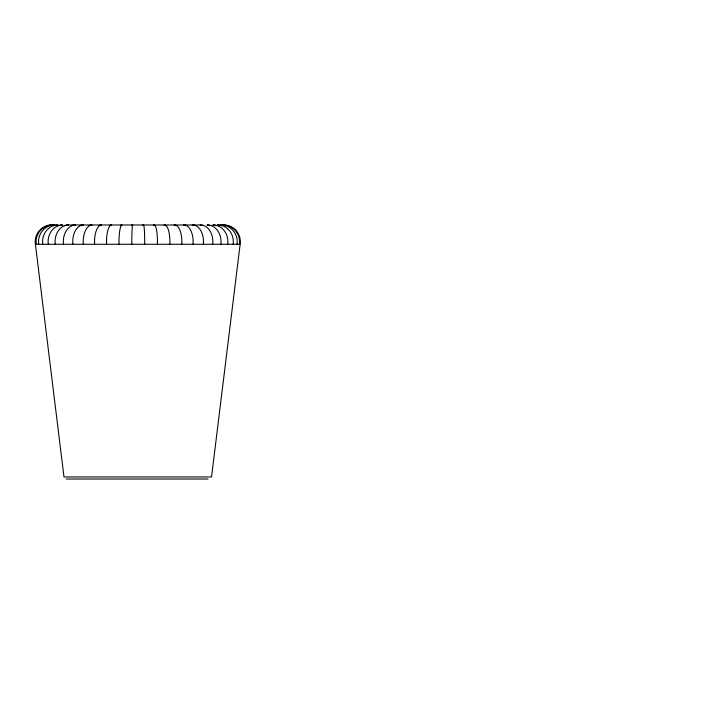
<?xml version="1.0" encoding="UTF-8"?>
<svg xmlns="http://www.w3.org/2000/svg" width="704" height="704" viewBox="0 0 704 704"><rect width="100%" height="100%" fill="white"/><g stroke="black" fill="none" stroke-linecap="round" stroke-linejoin="round"><path stroke-width="1.06" d="M223.634 224.99A16.676 16.676 0 0 1 240.134 244.279L211.543 476.96L63.985 476.96L35.411 244.279A16.676 16.676 0 0 1 51.894 224.99M35.411 244.279L240.117 244.279M66.22 479.019L208.032 479.019M212.714 244.279A16.676 12.206 90 0 0 200.631 224.99L68.059 224.981A16.676 13.534 -90 0 0 64.205 225.676M207.469 224.99A16.676 13.534 90 0 1 220.862 244.279M154.246 224.99A16.676 3.203 -90 0 1 157.414 244.279M143.554 224.99A16.676 1.126 90 0 1 144.663 244.279M106.577 244.279A16.676 5.078 90 0 1 111.61 224.99M119.046 244.279A16.676 3.045 90 0 1 122.065 224.99M131.806 244.279A16.676 0.968 90 0 1 132.766 224.99M192.808 224.99A16.676 10.692 -90 0 1 203.377 244.279M213.198 224.99A16.676 14.652 -90 0 1 227.7 244.279M217.747 224.99A16.676 15.532 -90 0 1 233.121 244.279M221.03 224.99A16.676 16.166 -90 0 1 237.037 244.279M223.001 224.99A16.676 16.553 -90 0 1 239.386 244.279M220.836 224.99A16.676 16.13 -90 0 1 225.421 225.676M217.457 224.99A16.676 15.479 90 0 1 221.857 225.676M164.674 224.99A16.676 5.227 -90 0 1 169.849 244.279M174.68 224.99A16.676 7.172 -90 0 1 181.782 244.279M184.114 224.99A16.676 9.002 -90 0 1 193.019 244.279M206.994 224.99A16.676 13.446 90 0 1 210.822 225.676M200.086 224.99A16.676 12.1 -90 0 1 203.526 225.676M212.819 224.99A16.676 14.573 -90 0 1 216.964 225.676M192.192 224.99A16.676 10.569 90 0 1 195.202 225.676M183.436 224.99A16.676 8.87 90 0 1 185.962 225.676M173.967 224.99A16.676 7.031 -90 0 1 175.965 225.676M163.918 224.99A16.676 5.078 -90 0 1 165.361 225.676M153.463 224.99A16.676 3.045 90 0 1 154.326 225.676M142.754 224.99A16.676 0.968 90 0 1 143.035 225.676M131.657 225.676A16.676 1.126 90 0 1 131.974 224.99M120.366 225.676A16.676 3.203 -90 0 1 121.282 224.99M109.366 225.676A16.676 5.227 -90 0 1 110.845 224.99M98.798 225.676A16.676 7.172 -90 0 1 100.839 224.99M88.854 225.676A16.676 9.002 90 0 1 91.414 224.99M79.684 225.676A16.676 10.692 90 0 1 82.72 224.99M71.421 225.676A16.676 12.206 -90 0 1 74.897 224.99M58.159 225.676A16.676 14.652 -90 0 1 62.322 224.99M53.354 225.676A16.676 15.532 -90 0 1 57.781 224.99M49.896 225.676A16.676 16.166 90 0 1 54.49 224.99M37.374 234.881A16.676 16.553 -90 0 1 38.491 232.76M42.196 228.606A16.676 16.553 -90 0 1 45.575 226.512M46.306 226.195A16.676 16.553 -90 0 1 52.518 224.99M36.265 244.279A16.676 16.535 -90 0 1 52.624 224.99M38.729 244.279A16.676 16.13 -90 0 1 54.692 224.99M42.759 244.279A16.676 15.479 -90 0 1 58.071 224.99M48.286 244.279A16.676 14.573 -90 0 1 62.709 224.99M55.22 244.279A16.676 13.446 -90 0 1 68.526 224.99M63.466 244.279A16.676 12.1 -90 0 1 75.442 224.99M72.873 244.279A16.676 10.569 -90 0 1 83.336 224.99M83.31 244.279A16.676 8.87 -90 0 1 92.092 224.99M94.609 244.279A16.676 7.031 -90 0 1 101.561 224.99"/></g></svg>
